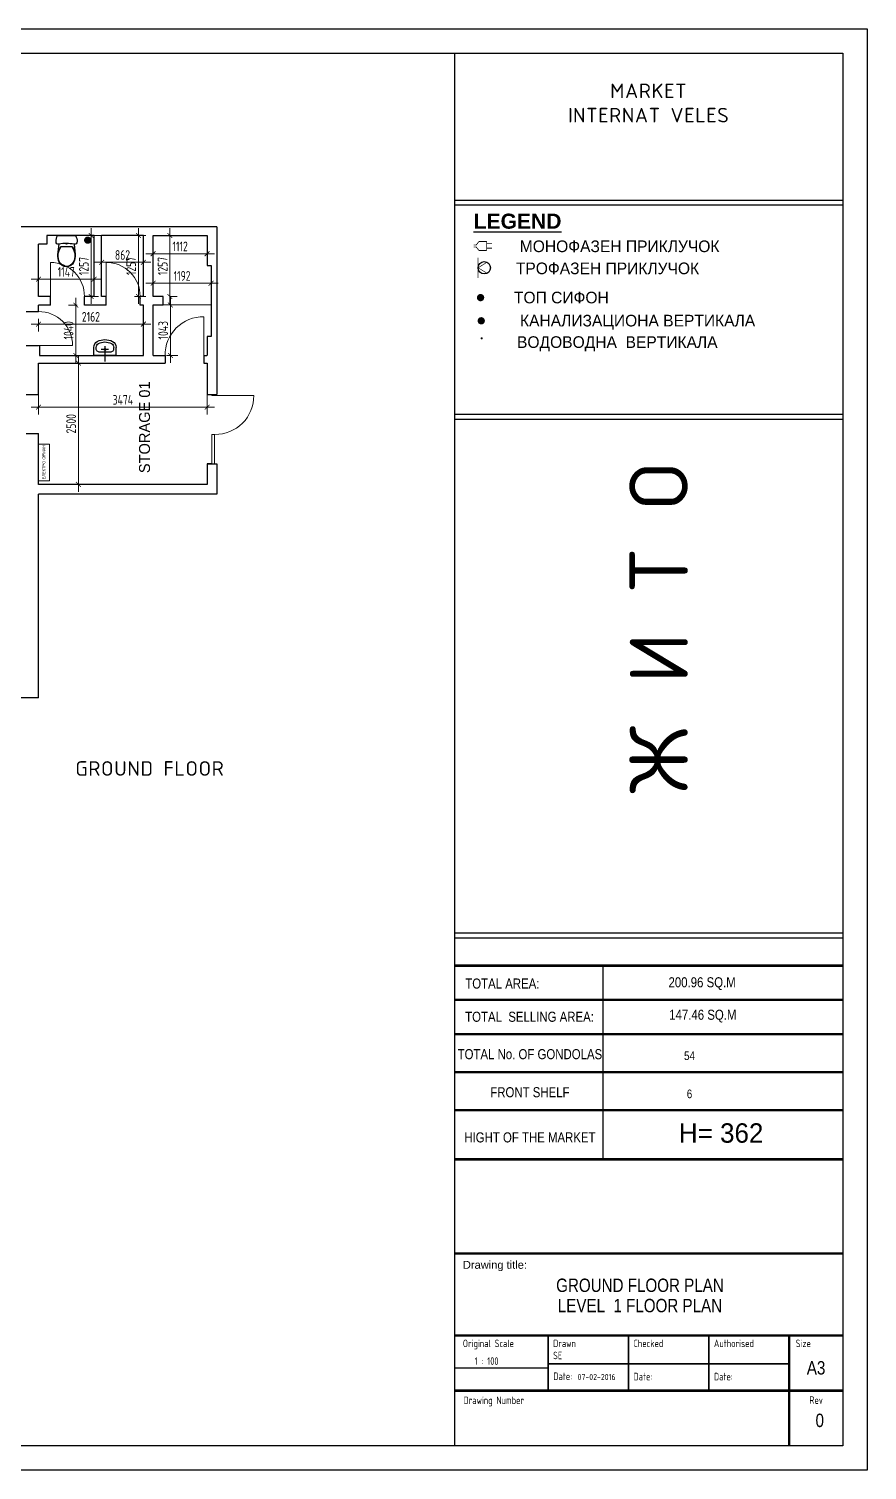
# Model space of a CAD drawing. Header units: millimetres. Extents: x 15239 to 57239, y 6356 to 36056.
# Drawn here: x 39974 to 57239, y 6356 to 36056 of the extents above; entities that cross this region are included whole.
import ezdxf
from ezdxf.enums import TextEntityAlignment as Align

# ---------------------------------------------------------------- set-up
doc = ezdxf.new("R2010")
doc.units = ezdxf.units.MM
doc.linetypes.add('Hidden Line', pattern=[195.611112, 141.111112, -54.5])
for name, color, linetype in [('A-TITL-OTHR', 7, 'Continuous'), ('A-TITL-TXT1', 7, 'Continuous'), ('A-TITL-TXT2', 7, 'Continuous'), ('BORD', 7, 'Continuous'), ('C4 Roastry', 6, 'Continuous'), ('DIM', 12, 'Continuous'), ('E$-Sheet', 4, 'Continuous'), ('EXPRESS TXT', 7, 'Continuous'), ('FAMILIES', 7, 'Continuous'), ('POWER SUPPLY', 1, 'Continuous'), ('WSA-TITLE', 7, 'Continuous')]:
    doc.layers.add(name, color=color, linetype=linetype)
for name, color, linetype, lineweight in [('ELEKTRIKA SO INSTALACIJA', 1, 'Hidden Line', 18), ('koti', 12, 'Continuous', 15), ('STOLBOVI NADVORESEN', 7, 'Continuous', 30)]:
    doc.layers.add(name, color=color, linetype=linetype, lineweight=lineweight)
doc.styles.add('DoaDPf16$0$Dpi10', font='comic.ttf')
doc.styles.add('Frame', font='arial.ttf')
doc.styles.add('ISO', font='isocp2.shx', dxfattribs={"width": 0.8})
doc.styles.get("Standard").update_dxf_attribs({"font": 'arial.ttf'})
doc.styles.add('STYLE 1', font='arialbd.ttf', dxfattribs={"height": 0.22})
doc.styles.add('WSA-ADD', font='arial.ttf', dxfattribs={"width": 0.81})
doc.styles.add('WSA-text', font='romans.shx', dxfattribs={"width": 0.8, "height": 150})
doc.dimstyles.new('1-100-internal', dxfattribs={"dimscale": 100, "dimtxt": 2, "dimasz": 1, "dimexe": 1.5, "dimexo": 1.5, "dimgap": 0.5, "dimtad": 3, "dimdec": 0, "dimzin": 12, "dimdsep": 46, "dimtxsty": 'ISO', "dimblk": 'ARCHTICK', "dimcen": 0, "dimdle": 1.5, "dimclrd": 8, "dimclre": 8, "dimclrt": 7, "dimadec": 0, "dimazin": 0, "dimtfac": 1, "dimtdec": 0, "dimtmove": 1, "dimatfit": 2, "dimldrblk": 'ARCHTICK', "dimfxl": 1, "dimtvp": 0.75, "dimtolj": 1, "dimtzin": 12, "dimlwd": 15, "dimlwe": 15, "dimarcsym": 0})

# ---------------------------------------------------------------- blocks, each defined once
blk = doc.blocks.new('10_Школка')
at = {"color": 0}
for p, q in [((0, 0), (-1.3, -3.1)), ((37.4, 0), (0, 0)), ((38.7, -3.1), (37.4, 0)), ((-2.9, -9.5), (-3.1, -12.9)), ((-3.1, -12.9), (-2.6, -15.1)), ((-2.3, -6.2), (-2.9, -9.5)), ((-2.6, -15.1), (-1.1, -16.9)), ((-1.3, -3.1), (-2.3, -6.2)), ((-1.1, -16.9), (0.9, -18)), ((0.9, -18), (3.2, -18)), ((3.2, -18), (1, -39)), ((4.5, -26.7), (2.9, -30.6)), ((3.2, -18), (7.1, -17.3)), ((5.4, -26.7), (3.7, -30.6)), ((6.6, -22.9), (4.5, -26.7)), ((7.6, -22.9), (5.4, -26.7)), ((30.7, -22.9), (6.6, -22.9)), ((7.1, -17.3), (10.9, -16.8)), ((10.9, -16.8), (14.8, -16.5)), ((14.8, -16.5), (18.7, -16.4)), ((16.7, -16.5), (16.9, -16.8)), ((16.9, -16.8), (17.7, -17.3)), ((17.7, -17.3), (18.7, -17.5)), ((18.4, -16.5), (18.7, -16.5)), ((18.7, -16.4), (22.6, -16.5)), ((18.7, -16.5), (18.9, -16.5)), ((18.7, -17.5), (19.6, -17.3)), ((19.6, -17.3), (20.4, -16.8)), ((20.4, -16.8), (20.6, -16.5)), ((22.6, -16.5), (26.4, -16.8)), ((26.4, -16.8), (30.3, -17.3)), ((32, -26.7), (29.8, -22.9)), ((30.3, -17.3), (34.1, -18)), ((32.8, -26.7), (30.7, -22.9)), ((33.7, -30.6), (32, -26.7)), ((34.5, -30.6), (32.8, -26.7)), ((36.4, -39), (34.1, -18)), ((34.1, -18), (36.4, -18)), ((36.4, -18), (38.5, -16.9)), ((38.5, -16.9), (39.9, -15.1)), ((39.6, -6.2), (38.7, -3.1)), ((40.2, -9.5), (39.6, -6.2)), ((39.9, -15.1), (40.4, -12.9)), ((40.4, -12.9), (40.2, -9.5)), ((1, -39), (0.8, -43.2)), ((0.8, -43.2), (1.3, -47.4)), ((1.7, -34.8), (1, -39)), ((1.3, -47.4), (2.3, -51.4)), ((1.8, -39.1), (1.6, -43.2)), ((1.6, -43.2), (2.1, -47.2)), ((2.9, -30.6), (1.7, -34.8)), ((2.5, -34.8), (1.8, -39.1)), ((2.1, -47.2), (3.1, -51.2)), ((2.3, -51.4), (3.9, -55.3)), ((3.7, -30.6), (2.5, -34.8)), ((3.1, -51.2), (4.6, -55)), ((3.9, -55.3), (6.5, -59.1)), ((4.6, -55), (7.1, -58.6)), ((6.5, -59.1), (10, -62)), ((7.1, -58.6), (10.4, -61.3)), ((27, -61.3), (30.3, -58.6)), ((27.4, -62), (30.9, -59.1)), ((30.3, -58.6), (32.7, -55)), ((30.9, -59.1), (33.5, -55.3)), ((32.7, -55), (34.3, -51.2)), ((33.5, -55.3), (35.1, -51.4)), ((34.9, -34.8), (33.7, -30.6)), ((34.3, -51.2), (35.3, -47.2)), ((35.7, -34.8), (34.5, -30.6)), ((35.6, -39.1), (34.9, -34.8)), ((35.1, -51.4), (36.1, -47.4)), ((35.3, -47.2), (35.7, -43.2)), ((35.7, -43.2), (35.6, -39.1)), ((36.4, -39), (35.7, -34.8)), ((36.1, -47.4), (36.5, -43.2)), ((36.5, -43.2), (36.4, -39)), ((10, -62), (14.2, -63.9)), ((10.4, -61.3), (14.4, -63.1)), ((14.2, -63.9), (18.7, -64.5)), ((14.4, -63.1), (18.7, -63.7)), ((18.7, -63.7), (23, -63.1)), ((18.7, -64.5), (23.2, -63.9)), ((23, -63.1), (27, -61.3)), ((23.2, -63.9), (27.4, -62))]:
    blk.add_line(p, q, dxfattribs=at)
blk = doc.blocks.new('07_Мијалник_1 (46х33)')
at = {"color": 0}
for p, q in [((23, 0), (-23, 0)), ((-23, 0), (-23, -16.8)), ((0, -19.7), (0, 12)), ((23, 0), (23, -16.8)), ((-17.9, -12.3), (-18, -13.4)), ((-18, -13.4), (-18, -16.8)), ((-17.5, -11.2), (-17.9, -12.3)), ((-16.8, -10.1), (-17.5, -11.2)), ((-15.9, -9.2), (-16.8, -10.1)), ((-14.8, -8.3), (-15.9, -9.2)), ((-13.6, -7.7), (-14.8, -8.3)), ((-12.2, -7.2), (-13.6, -7.7)), ((-10.7, -6.9), (-12.2, -7.2)), ((-9.1, -6.8), (-10.7, -6.9)), ((9.1, -6.8), (-9.1, -6.8)), ((-9.1, -6.8), (-9.1, -6.8)), ((7.5, -12.2), (-7.5, -12.2)), ((10.7, -6.9), (9.1, -6.8)), ((9.1, -6.8), (9.1, -6.8)), ((12.2, -7.2), (10.7, -6.9)), ((13.6, -7.7), (12.2, -7.2)), ((14.8, -8.3), (13.6, -7.7)), ((15.9, -9.2), (14.8, -8.3)), ((16.8, -10.1), (15.9, -9.2)), ((17.5, -11.2), (16.8, -10.1)), ((17.9, -12.3), (17.5, -11.2)), ((18, -13.4), (17.9, -12.3)), ((18, -13.4), (18, -16.8))]:
    blk.add_line(p, q, dxfattribs=at)
for centre, radius, start, end in [((-9.1, -16.8), 13.9, 180, 241.5254), ((-9.1, -16.8), 8.89, 180, 241.5254), ((0, 0), 33, 241.5254, 298.4746), ((0, 0), 28, 241.5254, 298.4746), ((0, -12.2), 1.75, 0, 180), ((0, -12.2), 1.75, 180, 0), ((9.1, -16.8), 8.89, 298.4746, 0), ((9.1, -16.8), 13.9, 298.4746, 0)]:
    blk.add_arc(centre, radius, start, end, dxfattribs=at)
blk = doc.blocks.new('_ArchTick')
at = {"color": 0, "linetype": 'ByBlock', "const_width": 0.15}
blk.add_lwpolyline([(-0.5, -0.5), (0.5, 0.5)], dxfattribs=at)
blk = doc.blocks.new('*D64')
at = {"layer": 'Defpoints', "color": 0, "transparency": 16777216}
for p in [(40826, 29168), (40826, 26668), (40995, 26668)]:
    blk.add_point(p, dxfattribs=at)
at = {"layer": 'DIM', "color": 8, "lineweight": 15, "transparency": 16777216}
for p, q in [((40976, 29168), (41145, 29168)), ((40995, 29318), (40995, 26518)), ((40976, 26668), (41145, 26668))]:
    blk.add_line(p, q, dxfattribs=at)
at = {"layer": 'DIM', "color": 8, "lineweight": 15, "transparency": 16777216, "xscale": 100, "yscale": 100, "zscale": 100}
for p, rotation in [((40995, 29168), 90), ((40995, 26668), 270)]:
    blk.add_blockref('_ArchTick', p, dxfattribs=dict(at, rotation=rotation))
at = {"layer": 'DIM', "color": 7, "transparency": 16777216, "insert": (40845, 27918), "char_height": 200, "attachment_point": 5, "rotation": 90, "style": 'ISO'}
blk.add_mtext('\\A1;2500', dxfattribs=at)
blk = doc.blocks.new('*D65')
at = {"layer": 'Defpoints', "color": 0, "transparency": 16777216}
for p in [(40172, 28682), (43646, 28682), (43646, 28260)]:
    blk.add_point(p, dxfattribs=at)
at = {"layer": 'DIM', "color": 8, "lineweight": 15, "transparency": 16777216}
for p, q in [((40172, 28532), (40172, 28110)), ((43646, 28532), (43646, 28110)), ((40022, 28260), (43796, 28260))]:
    blk.add_line(p, q, dxfattribs=at)
at = {"layer": 'DIM', "color": 8, "lineweight": 15, "transparency": 16777216, "xscale": 100, "yscale": 100, "zscale": 100, "rotation": 180}
blk.add_blockref('_ArchTick', (40172, 28260), dxfattribs=at)
at = {"layer": 'DIM', "color": 8, "lineweight": 15, "transparency": 16777216, "xscale": 100, "yscale": 100, "zscale": 100}
blk.add_blockref('_ArchTick', (43646, 28260), dxfattribs=at)
at = {"layer": 'DIM', "color": 7, "transparency": 16777216, "insert": (41909, 28410), "char_height": 200, "attachment_point": 5, "style": 'ISO'}
blk.add_mtext('\\A1;3474', dxfattribs=at)
blk = doc.blocks.new('*D66')
at = {"layer": 'Defpoints', "color": 0, "transparency": 16777216}
for p in [(40172, 31155), (41319, 31155), (41319, 30896)]:
    blk.add_point(p, dxfattribs=at)
at = {"layer": 'DIM', "color": 8, "lineweight": 15, "transparency": 16777216}
for p, q in [((40022, 30896), (41469, 30896)), ((40172, 31005), (40172, 30746)), ((41319, 31005), (41319, 30746))]:
    blk.add_line(p, q, dxfattribs=at)
at = {"layer": 'DIM', "color": 8, "lineweight": 15, "transparency": 16777216, "xscale": 100, "yscale": 100, "zscale": 100, "rotation": 180}
blk.add_blockref('_ArchTick', (40172, 30896), dxfattribs=at)
at = {"layer": 'DIM', "color": 8, "lineweight": 15, "transparency": 16777216, "xscale": 100, "yscale": 100, "zscale": 100}
blk.add_blockref('_ArchTick', (41319, 30896), dxfattribs=at)
at = {"layer": 'DIM', "color": 7, "transparency": 16777216, "insert": (40745, 31046), "char_height": 200, "attachment_point": 5, "style": 'ISO'}
blk.add_mtext('\\A1;1147', dxfattribs=at)
blk = doc.blocks.new('*D67')
at = {"layer": 'Defpoints', "color": 0, "transparency": 16777216}
for p in [(41472, 31458), (42334, 31458), (42334, 31245)]:
    blk.add_point(p, dxfattribs=at)
at = {"layer": 'DIM', "color": 8, "lineweight": 15, "transparency": 16777216}
for p, q in [((41322, 31245), (42484, 31245)), ((41472, 31308), (41472, 31095)), ((42334, 31308), (42334, 31095))]:
    blk.add_line(p, q, dxfattribs=at)
at = {"layer": 'DIM', "color": 8, "lineweight": 15, "transparency": 16777216, "xscale": 100, "yscale": 100, "zscale": 100, "rotation": 180}
blk.add_blockref('_ArchTick', (41472, 31245), dxfattribs=at)
at = {"layer": 'DIM', "color": 8, "lineweight": 15, "transparency": 16777216, "xscale": 100, "yscale": 100, "zscale": 100}
blk.add_blockref('_ArchTick', (42334, 31245), dxfattribs=at)
at = {"layer": 'DIM', "color": 7, "transparency": 16777216, "insert": (41903, 31395), "char_height": 200, "attachment_point": 5, "style": 'ISO'}
blk.add_mtext('\\A1;862', dxfattribs=at)
blk = doc.blocks.new('*D68')
at = {"layer": 'Defpoints', "color": 0, "transparency": 16777216}
for p in [(41778, 31797), (41118, 30540), (41257, 30540)]:
    blk.add_point(p, dxfattribs=at)
at = {"layer": 'DIM', "color": 8, "lineweight": 15, "transparency": 16777216}
for p, q in [((41628, 31797), (41107, 31797)), ((41257, 31947), (41257, 30390)), ((41268, 30540), (41407, 30540))]:
    blk.add_line(p, q, dxfattribs=at)
at = {"layer": 'DIM', "color": 8, "lineweight": 15, "transparency": 16777216, "xscale": 100, "yscale": 100, "zscale": 100}
for p, rotation in [((41257, 31797), 90), ((41257, 30540), 270)]:
    blk.add_blockref('_ArchTick', p, dxfattribs=dict(at, rotation=rotation))
at = {"layer": 'DIM', "color": 7, "transparency": 16777216, "insert": (41107, 31168), "char_height": 200, "attachment_point": 5, "rotation": 90, "style": 'ISO'}
blk.add_mtext('\\A1;1257', dxfattribs=at)
blk = doc.blocks.new('*D69')
at = {"layer": 'Defpoints', "color": 0, "transparency": 16777216}
for p in [(42003, 31797), (42003, 30540), (42230, 30540)]:
    blk.add_point(p, dxfattribs=at)
at = {"layer": 'DIM', "color": 8, "lineweight": 15, "transparency": 16777216}
for p, q in [((42153, 31797), (42380, 31797)), ((42230, 31947), (42230, 30390)), ((42153, 30540), (42380, 30540))]:
    blk.add_line(p, q, dxfattribs=at)
at = {"layer": 'DIM', "color": 8, "lineweight": 15, "transparency": 16777216, "xscale": 100, "yscale": 100, "zscale": 100}
for p, rotation in [((42230, 31797), 90), ((42230, 30540), 270)]:
    blk.add_blockref('_ArchTick', p, dxfattribs=dict(at, rotation=rotation))
at = {"layer": 'DIM', "color": 7, "transparency": 16777216, "insert": (42080, 31168), "char_height": 200, "attachment_point": 5, "rotation": 90, "style": 'ISO'}
blk.add_mtext('\\A1;1257', dxfattribs=at)
blk = doc.blocks.new('*D70')
at = {"layer": 'Defpoints', "color": 0, "transparency": 16777216}
for p in [(42534, 31553), (43646, 31553), (43646, 31422)]:
    blk.add_point(p, dxfattribs=at)
at = {"layer": 'DIM', "color": 8, "lineweight": 15, "transparency": 16777216}
for p, q in [((42384, 31422), (43796, 31422)), ((42534, 31403), (42534, 31272)), ((43646, 31403), (43646, 31272))]:
    blk.add_line(p, q, dxfattribs=at)
at = {"layer": 'DIM', "color": 8, "lineweight": 15, "transparency": 16777216, "xscale": 100, "yscale": 100, "zscale": 100, "rotation": 180}
blk.add_blockref('_ArchTick', (42534, 31422), dxfattribs=at)
at = {"layer": 'DIM', "color": 8, "lineweight": 15, "transparency": 16777216, "xscale": 100, "yscale": 100, "zscale": 100}
blk.add_blockref('_ArchTick', (43646, 31422), dxfattribs=at)
at = {"layer": 'DIM', "color": 7, "transparency": 16777216, "insert": (43090, 31572), "char_height": 200, "attachment_point": 5, "style": 'ISO'}
blk.add_mtext('\\A1;1112', dxfattribs=at)
blk = doc.blocks.new('*D71')
at = {"layer": 'Defpoints', "color": 0, "transparency": 16777216}
for p in [(42534, 30922), (43726, 30922), (43726, 30814)]:
    blk.add_point(p, dxfattribs=at)
at = {"layer": 'DIM', "color": 8, "lineweight": 15, "transparency": 16777216}
for p, q in [((42384, 30814), (43876, 30814)), ((42534, 30772), (42534, 30664)), ((43726, 30772), (43726, 30664))]:
    blk.add_line(p, q, dxfattribs=at)
at = {"layer": 'DIM', "color": 8, "lineweight": 15, "transparency": 16777216, "xscale": 100, "yscale": 100, "zscale": 100, "rotation": 180}
blk.add_blockref('_ArchTick', (42534, 30814), dxfattribs=at)
at = {"layer": 'DIM', "color": 8, "lineweight": 15, "transparency": 16777216, "xscale": 100, "yscale": 100, "zscale": 100}
blk.add_blockref('_ArchTick', (43726, 30814), dxfattribs=at)
at = {"layer": 'DIM', "color": 7, "transparency": 16777216, "insert": (43130, 30964), "char_height": 200, "attachment_point": 5, "style": 'ISO'}
blk.add_mtext('\\A1;1192', dxfattribs=at)
blk = doc.blocks.new('*D72')
at = {"layer": 'Defpoints', "color": 0, "transparency": 16777216}
for p in [(42658, 31797), (42880, 31797), (42740, 30540)]:
    blk.add_point(p, dxfattribs=at)
at = {"layer": 'DIM', "color": 8, "lineweight": 15, "transparency": 16777216}
for p, q in [((42808, 31797), (43030, 31797)), ((42880, 30390), (42880, 31947)), ((42890, 30540), (43030, 30540))]:
    blk.add_line(p, q, dxfattribs=at)
at = {"layer": 'DIM', "color": 8, "lineweight": 15, "transparency": 16777216, "xscale": 100, "yscale": 100, "zscale": 100}
for p, rotation in [((42880, 31797), 90), ((42880, 30540), 270)]:
    blk.add_blockref('_ArchTick', p, dxfattribs=dict(at, rotation=rotation))
at = {"layer": 'DIM', "color": 7, "transparency": 16777216, "insert": (42730, 31168), "char_height": 200, "attachment_point": 5, "rotation": 90, "style": 'ISO'}
blk.add_mtext('\\A1;1257', dxfattribs=at)
blk = doc.blocks.new('*D73')
at = {"layer": 'Defpoints', "color": 0, "transparency": 16777216}
for p in [(42637, 30366), (42657, 29323), (42890, 29323)]:
    blk.add_point(p, dxfattribs=at)
at = {"layer": 'DIM', "color": 8, "lineweight": 15, "transparency": 16777216}
for p, q in [((42787, 30366), (43040, 30366)), ((42890, 30516), (42890, 29173)), ((42807, 29323), (43040, 29323))]:
    blk.add_line(p, q, dxfattribs=at)
at = {"layer": 'DIM', "color": 8, "lineweight": 15, "transparency": 16777216, "xscale": 100, "yscale": 100, "zscale": 100}
for p, rotation in [((42890, 30366), 90), ((42890, 29323), 270)]:
    blk.add_blockref('_ArchTick', p, dxfattribs=dict(at, rotation=rotation))
at = {"layer": 'DIM', "color": 7, "transparency": 16777216, "insert": (42740, 29844), "char_height": 200, "attachment_point": 5, "rotation": 90, "style": 'ISO'}
blk.add_mtext('\\A1;1043', dxfattribs=at)
blk = doc.blocks.new('*D74')
at = {"layer": 'Defpoints', "color": 0, "transparency": 16777216}
for p in [(40172, 30228), (42334, 30228), (42334, 29972)]:
    blk.add_point(p, dxfattribs=at)
at = {"layer": 'DIM', "color": 8, "lineweight": 15, "transparency": 16777216}
for p, q in [((40172, 30078), (40172, 29822)), ((42334, 30078), (42334, 29822)), ((40022, 29972), (42484, 29972))]:
    blk.add_line(p, q, dxfattribs=at)
at = {"layer": 'DIM', "color": 8, "lineweight": 15, "transparency": 16777216, "xscale": 100, "yscale": 100, "zscale": 100, "rotation": 180}
blk.add_blockref('_ArchTick', (40172, 29972), dxfattribs=at)
at = {"layer": 'DIM', "color": 8, "lineweight": 15, "transparency": 16777216, "xscale": 100, "yscale": 100, "zscale": 100}
blk.add_blockref('_ArchTick', (42334, 29972), dxfattribs=at)
at = {"layer": 'DIM', "color": 7, "transparency": 16777216, "insert": (41253, 30122), "char_height": 200, "attachment_point": 5, "style": 'ISO'}
blk.add_mtext('\\A1;2162', dxfattribs=at)
blk = doc.blocks.new('*D75')
at = {"layer": 'Defpoints', "color": 0, "transparency": 16777216}
for p in [(41118, 30363), (40943, 29323), (41118, 29323)]:
    blk.add_point(p, dxfattribs=at)
at = {"layer": 'DIM', "color": 8, "lineweight": 15, "transparency": 16777216}
for p, q in [((40968, 30363), (40793, 30363)), ((40943, 30513), (40943, 29173)), ((40968, 29323), (40793, 29323))]:
    blk.add_line(p, q, dxfattribs=at)
at = {"layer": 'DIM', "color": 8, "lineweight": 15, "transparency": 16777216, "xscale": 100, "yscale": 100, "zscale": 100}
for p, rotation in [((40943, 30363), 90), ((40943, 29323), 270)]:
    blk.add_blockref('_ArchTick', p, dxfattribs=dict(at, rotation=rotation))
at = {"layer": 'DIM', "color": 7, "transparency": 16777216, "insert": (40793, 29843), "char_height": 200, "attachment_point": 5, "rotation": 90, "style": 'ISO'}
blk.add_mtext('\\A1;1040', dxfattribs=at)

msp = doc.modelspace()

# ---------------------------------------------------------------- linework, layer by layer
at = {"layer": 'A-TITL-OTHR'}
msp.add_line((50668.2, 8457), (48738.9, 8457), dxfattribs=at)
at = {"layer": 'BORD'}
for p, q in [((51802.4, 12760.9), (51802.4, 16751.1)), ((48738.9, 16045.5), (56738.7, 16045.5)), ((55635.1, 8545.8), (50668.2, 8545.8))]:
    msp.add_line(p, q, dxfattribs=at)
for points, const_width in [([(56738.7, 16751.1), (48738.9, 16751.1)], 49.6), ([(56738.7, 16045.5), (48738.9, 16045.5)], 49.6), ([(56738.7, 15340), (48738.9, 15340)], 49.6), ([(56738.7, 14555.7), (48738.9, 14555.7)], 49.6), ([(56738.7, 14555.7), (48738.9, 14555.7)], 49.6), ([(56738.7, 13771.5), (48738.9, 13771.5)], 49.6), ([(56738.7, 13771.5), (48738.9, 13771.5)], 49.6), ([(56738.7, 12760.9), (48738.9, 12760.9)], 49.6), ([(56738.9, 10821.5), (48738.9, 10821.5)], 49.8), ([(56738.9, 10821.5), (48738.9, 10821.5)], 49.8), ([(56738.9, 9132.2), (48738.9, 9132.2)], 48.3), ([(50668.2, 9132.2), (50668.2, 7993.9)], 34.5), ([(52323.8, 9132.2), (52323.8, 7993.9)], 34.5), ([(53979.5, 9132.2), (53979.5, 7993.9)], 34.5), ([(55635.1, 9132.2), (55635.1, 6855.7)], 48.3), ([(55635.1, 8545.8), (50668.2, 8545.8)], 34.5), ([(56738.9, 7993.9), (48738.9, 7993.9)], 48.3)]:
    msp.add_lwpolyline(points, dxfattribs=dict(at, const_width=const_width))
at = {"layer": 'C4 Roastry', "color": 252, "linetype": 'Continuous', "true_color": 0x939598, "const_width": 75}
for points in [[(41186.8, 31662.9, -1), (41186.8, 31737.9, -1)], [(49291, 30002.1, -1), (49291, 30077.1, -1)]]:
    msp.add_lwpolyline(points, format="xyb", close=True, dxfattribs=at)
at = {"layer": 'C4 Roastry', "color": 5, "linetype": 'Continuous', "const_width": 75}
msp.add_lwpolyline([(49277.2, 30479.5, 1), (49277.2, 30554.5, 1)], format="xyb", close=True, dxfattribs=at)
at = {"layer": 'C4 Roastry', "color": 146, "linetype": 'Continuous', "true_color": 0x105689, "const_width": 22.5}
msp.add_lwpolyline([(49300.8, 29665.7, -1), (49300.8, 29688.2, -1)], format="xyb", close=True, dxfattribs=at)
at = {"layer": 'ELEKTRIKA SO INSTALACIJA', "linetype": 'ByBlock'}
msp.add_lwpolyline([(40397.1, 27499.3), (40171.9, 27499.3), (40171.9, 26741.5), (40397.1, 26741.5), (40397.1, 27499.3)], dxfattribs=at)
at = {"layer": 'POWER SUPPLY'}
for points, const_width in [([(49187.7, 31601.8), (49134.7, 31601.8)], 16.5), ([(49187.7, 31561), (49134.7, 31561)], 16.5), ([(49244.1, 31674.1), (49187.7, 31601.8)], 16.5), ([(49244.1, 31488.6), (49187.7, 31561)], 16.5), ([(49402.9, 31674.1), (49244.1, 31674.1)], 16.5), ([(49402.9, 31488.6), (49244.1, 31488.6)], 16.5), ([(49402.9, 31674.1), (49402.9, 31488.6)], 16.5), ([(49402.9, 31627.8), (49509.7, 31627.8)], 16.5), ([(49402.9, 31535), (49509.7, 31535)], 16.5), ([(49227.4, 31132.3), (49227.4, 31341.8)], 13.5), ([(49409.9, 31246.6), (49227.4, 31132.3)], 13.5), ([(49227.4, 31132.3), (49227.4, 30922.8)], 13.5), ([(49409.9, 31018.1), (49227.4, 31132.3)], 13.5)]:
    msp.add_lwpolyline(points, dxfattribs=dict(at, const_width=const_width))
msp.add_circle((49354.4, 31132.3), 127, dxfattribs=at)
at = {"layer": 'STOLBOVI NADVORESEN'}
for p, q in [((17738.9, 35555.7), (56738.9, 35555.7)), ((48738.9, 35555.7), (48738.9, 6855.7)), ((56738.9, 35555.7), (56738.9, 6855.7)), ((56738.9, 35555.7), (56738.9, 6855.7)), ((43845.9, 31972.7), (43845.9, 28521.7)), ((40171.9, 30539.7), (40171.9, 31621.7)), ((40171.9, 30227.8), (40171.9, 30362.7)), ((40417.9, 30362.7), (40417.9, 30539.7)), ((41117.9, 30362.7), (41117.9, 30539.7)), ((41564.9, 30362.7), (41564.9, 30539.7)), ((42264.9, 30362.7), (42264.9, 30539.7)), ((39921.9, 30227.7), (40171.9, 30227.7)), ((39921.9, 29527.7), (40171.9, 29527.7)), ((40171.9, 28517.7), (40171.9, 29167.7)), ((40171.9, 29167.7), (42779.3, 29167.7)), ((40191.9, 29322.7), (42333.9, 29322.7)), ((42533.9, 29322.7), (42779.3, 29322.7)), ((43579.3, 29322.7), (43642.7, 29322.7)), ((43579.3, 29167.7), (43645.9, 29167.7)), ((43645.9, 29167.7), (43645.9, 28521.7)), ((43645.9, 28521.7), (43845.9, 28521.7)), ((40171.9, 26667.7), (40171.9, 27717.7)), ((43645.9, 27091.7), (43645.9, 26667.7)), ((43745.9, 27091.7), (43645.9, 27091.7)), ((43645.9, 27091.7), (43845.9, 27091.7)), ((43645.9, 26667.7), (40171.9, 26667.7)), ((40171.9, 22269.7), (40171.9, 26467.7)), ((56738.9, 6855.7), (17738.9, 6855.7))]:
    msp.add_line(p, q, dxfattribs=at)
at = {"layer": 'STOLBOVI NADVORESEN', "lineweight": 9}
for p, q in [((43745.9, 28521.7), (43745.9, 28498.4)), ((43795.9, 28521.7), (43795.9, 28498.4)), ((43745.9, 27698.4), (43745.9, 27091.7)), ((43745.9, 27698.4), (43805.9, 27698.4)), ((43795.9, 27698.4), (43795.9, 27091.7))]:
    msp.add_line(p, q, dxfattribs=at)
at = {"layer": 'STOLBOVI NADVORESEN'}
for points in [[(15238.9, 36055.7), (57238.9, 36055.7), (57238.9, 6355.7), (15238.9, 6355.7), (15238.9, 36055.7)], [(48738.9, 32527), (56738.9, 32527)], [(48738.9, 32427), (56738.9, 32427)], [(43845.9, 31972.7), (26138.9, 31972.7)], [(40346.9, 31796.7), (40346.9, 31621.7), (40171.9, 31621.7)], [(41318.9, 31796.7), (40346.9, 31796.7)], [(41318.9, 30539.7), (41318.9, 31796.7)], [(42333.9, 31796.7), (41471.9, 31796.7)], [(41471.9, 30539.7), (41471.9, 31796.7)], [(42333.9, 30539.7), (42333.9, 31796.7)], [(42533.9, 29322.7), (42533.9, 30365.7), (42739.9, 30365.7), (42739.9, 30539.7), (42533.9, 30539.7), (42533.9, 31796.7), (43645.9, 31796.7), (43645.9, 31178.7), (43725.9, 31178.7), (43725.9, 29714.7), (43645.9, 29714.7), (43645.9, 29322.7)], [(40417.9, 30539.7), (40171.9, 30539.7)], [(40417.9, 30362.7), (40171.9, 30362.7)], [(41318.9, 30539.7), (41117.9, 30539.7)], [(41564.9, 30362.7), (41117.9, 30362.7)], [(41564.9, 30539.7), (41471.9, 30539.7)], [(42333.9, 30539.7), (42264.9, 30539.7)], [(42333.9, 30362.7), (42264.9, 30362.7)], [(42333.9, 29322.7), (42333.9, 30362.7)], [(40191.9, 29527.7), (40191.9, 29322.7)], [(42779.3, 29322.7), (42779.3, 29167.7)], [(43579.3, 29322.7), (43579.3, 29167.7)], [(39921.9, 28517.7), (40171.9, 28517.7)], [(48738.9, 28113.1), (56738.9, 28113.1)], [(48738.9, 28013.1), (56738.9, 28013.1)], [(39921.9, 27717.7), (40171.9, 27717.7)], [(43845.9, 27091.7), (43845.9, 26467.7), (40171.9, 26467.7)], [(40171.9, 22269.7), (26180.9, 22269.7)], [(48738.9, 17427.5), (56738.9, 17427.5)], [(48738.9, 17327.5), (56738.9, 17327.5)]]:
    msp.add_lwpolyline(points, dxfattribs=at)
at = {"layer": 'STOLBOVI NADVORESEN', "lineweight": 9}
for points in [[(40417.9, 30539.7), (40417.9, 31239.7)], [(41564.9, 30539.7), (41564.9, 31239.7)], [(42739.9, 30365.7), (43725.9, 30365.7)], [(43579.3, 29322.7), (43579.3, 30122.7)], [(40171.9, 29527.7), (40871.9, 29527.7)], [(43805.9, 28498.4), (43745.9, 28498.4)], [(43805.9, 28498.4), (44605.9, 28498.4)]]:
    msp.add_lwpolyline(points, dxfattribs=at)
for centre, radius, start, end in [((40432, 30553.7), 686.1, 358.82538, 91.17462), ((41579, 30553.7), 686.1, 358.82538, 91.17462), ((40186, 29541.7), 686.1, 358.82538, 91.17462), ((43568.4, 29333.6), 789.1, 89.20571, 180.79429), ((43816.8, 28487.4), 789.1, 269.20571, 0.79429)]:
    msp.add_arc(centre, radius, start, end, dxfattribs=at)

# ---------------------------------------------------------------- block references
at = {"yscale": 10, "zscale": 10}
for name, p, xscale, rotation in [('10_Школка', (40938.1, 31795.8), -10, 359.7465531276979), ('07_Мијалник_1 (46х33)', (41541.7, 29322.7), -9.999999999999991, 180.0000000001295)]:
    msp.add_blockref(name, p, dxfattribs=dict(at, xscale=xscale, rotation=rotation))

# ---------------------------------------------------------------- texts
at = {"layer": 'A-TITL-TXT1', "style": 'WSA-text', "width": 0.75}
for s, height, p in [('Original Scale', 155.217, (48912, 8890.8)), ('Drawn', 155.22, (50771.7, 8890.8)), ('Checked', 155.22, (52427.3, 8890.8)), ('Authorised', 155.22, (54083, 8890.8)), ('Size', 155.22, (55768.7, 8890.8)), ('1 : 100', 155.22, (49154.8, 8525.4)), ('SE', 155.22, (50771.7, 8641.5)), ('Drawing Number', 155.217, (48926.1, 7718)), ('Rev', 155.22, (56050.3, 7721.9))]:
    msp.add_text(s, height=height, dxfattribs=at).set_placement(p)
at = {"layer": 'A-TITL-TXT2', "style": 'WSA-ADD', "width": 0.81}
for s, height, p in [('TOTAL AREA:', 207.696, (49726.2, 16383.2)), ('200.96 SQ.M ', 207.696, (53872.6, 16382)), ('TOTAL  SELLING AREA:', 207.696, (50285.6, 15698.7)), ('147.46 SQ.M ', 207.696, (53887.1, 15713.3)), ('TOTAL No. OF GONDOLAS', 207.696, (50293.3, 14928.1)), ('54', 177.81, (53580.2, 14893.9)), ('FRONT SHELF', 207.696, (50293.3, 14143.8)), ('6', 177.8, (53580.2, 14109.7)), ('HIGHT OF THE MARKET', 207.696, (50293.3, 13213.1)), ('GROUND FLOOR PLAN', 275.941, (52559.8, 10165.9)), ('LEVEL  1 FLOOR PLAN', 275.941, (52559.8, 9747.9)), ('A3', 275.94, (56187, 8464.7)), ('0', 275.9, (56262.6, 7382.3))]:
    msp.add_text(s, height=height, dxfattribs=at).set_placement(p, align=Align.MIDDLE)
at = {"layer": 'A-TITL-TXT2', "style": 'WSA-text', "width": 0.75}
for s, height, p in [('Date:', 155.22, (50775.8, 8213.2)), ('07-02-2016', 124.17, (51275.1, 8213.2)), ('Date:', 155.22, (52427.3, 8206.8)), ('Date:', 155.22, (54083, 8206.8))]:
    msp.add_text(s, height=height, dxfattribs=at).set_placement(p)
at = {"layer": 'E$-Sheet', "color": 7, "style": 'Frame', "width": 1}
msp.add_text('Drawing title:', height=163.386, dxfattribs=at).set_placement((48913.1, 10505.4))
at = {"layer": 'ELEKTRIKA SO INSTALACIJA', "linetype": 'ByBlock', "style": 'DoaDPf16$0$Dpi10'}
msp.add_text('ЕЛЕКТРО ОРМАН', height=60, rotation=90, dxfattribs=at).set_placement((40282.4, 27127.1), align=Align.MIDDLE_CENTER)
at = {"layer": 'EXPRESS TXT', "lineweight": -2, "ltscale": 0.01, "insert": (42472.3, 26900.2), "char_height": 225, "width": 2642.001, "attachment_point": 7, "rotation": 90, "style": 'DoaDPf16$0$Dpi10'}
msp.add_mtext('STORAGE 01', dxfattribs=at)
at = {"layer": 'FAMILIES', "lineweight": -2, "ltscale": 0.01, "style": 'DoaDPf16$0$Dpi10'}
for s, height, p in [('МОНОФАЗЕН ПРИКЛУЧОК', 240, (52141, 31574.5)), ('ТРОФАЗЕН ПРИКЛУЧОК', 240, (51891.3, 31120)), ('ТОП СИФОН', 240, (50941, 30519)), ('КАНАЛИЗАЦИОНА ВЕРТИКАЛА', 240, (52511.1, 30042.8)), ('ВОДОВОДНА  ВЕРТИКАЛА', 240, (52093, 29600.7)), ('H= 362', 400, (54232.1, 13303.1))]:
    msp.add_text(s, height=height, dxfattribs=at).set_placement(p, align=Align.MIDDLE_CENTER)
at = {"layer": 'koti', "attachment_point": 1}
for s, insert, char_height, width in [('\\pxqc;{\\fISOCPEUR|b1|i0|c0|p34;\\H0.6x;\\T1.05;MARKET\\PINTERNAT VELES\\H1.6667x; }', (48738.9, 34927.4), 500, 8000), ('{\\fISOCPEUR|b1|i0|c0|p34;\\T1.05;GROUND FLOOR\\fISOCPEUR|b1|i0|c204|p34; }', (40932.5, 20964.8), 300, 8466.702)]:
    msp.add_mtext(s, dxfattribs=dict(at, insert=insert, char_height=char_height, width=width))
at = {"layer": 'koti', "color": 40, "true_color": 0xf8d731, "insert": (52344.2, 20299.8), "char_height": 1200, "width": 6821.722, "attachment_point": 1, "rotation": 90}
msp.add_mtext('{\\fISOCPEUR|b1|i0|c204|p34;\\T1.05;Ж И Т О}', dxfattribs=at)
at = {"layer": 'WSA-TITLE', "linetype": 'ByBlock', "insert": (49134.7, 32247.8), "char_height": 310.68, "width": 629369.079, "attachment_point": 1, "style": 'STYLE 1'}
msp.add_mtext('{\\LLEGEND}', dxfattribs=at)

# ---------------------------------------------------------------- dimensions: what is measured, and where the dimension line sits
at = {"layer": 'DIM'}
for base, p1, p2, picture, middle in [((41257, 30539.7), (41777.8, 31796.7), (41117.9, 30539.7), '*D68', (41107, 31168.2)), ((42230.4, 30539.7), (42002.6, 31796.7), (42002.6, 30539.7), '*D69', (42080.4, 31168.2)), ((42879.9, 31796.7), (42739.9, 30539.7), (42657.8, 31796.7), '*D72', (42729.9, 31168.2)), ((40942.7, 29322.7), (41117.9, 30362.7), (41117.9, 29322.7), '*D75', (40792.7, 29842.7)), ((42890.3, 29322.7), (42636.9, 30365.7), (42656.6, 29322.7), '*D73', (42740.3, 29844.2)), ((40994.9, 26667.7), (40825.7, 29167.7), (40825.7, 26667.7), '*D64', (40844.9, 27917.7))]:
    dim = msp.add_linear_dim(base=base, p1=p1, p2=p2, angle=90, dimstyle='1-100-internal', override={"dimpost": '\\X'}, dxfattribs=at)
    dim.commit()
    dim.dimension.update_dxf_attribs({"geometry": picture, "text_midpoint": middle})
for base, p1, p2, picture, middle in [((42333.9, 31244.7), (41471.9, 31458.5), (42333.9, 31458.5), '*D67', (41902.9, 31394.7)), ((43645.9, 31422.4), (42533.9, 31553.2), (43645.9, 31553.2), '*D70', (43089.9, 31572.4)), ((41318.9, 30896), (40171.9, 31154.7), (41318.9, 31154.7), '*D66', (40745.4, 31046)), ((43725.9, 30813.9), (42533.9, 30921.9), (43725.9, 30921.9), '*D71', (43129.9, 30963.9)), ((42333.9, 29971.8), (40171.9, 30227.8), (42333.9, 30227.8), '*D74', (41252.9, 30121.8)), ((43645.9, 28259.8), (40171.9, 28682.1), (43645.9, 28682.1), '*D65', (41908.9, 28409.8))]:
    dim = msp.add_linear_dim(base=base, p1=p1, p2=p2, dimstyle='1-100-internal', override={"dimpost": '\\X'}, dxfattribs=at)
    dim.commit()
    dim.dimension.update_dxf_attribs({"geometry": picture, "text_midpoint": middle})

doc.saveas('drawing.dxf')
